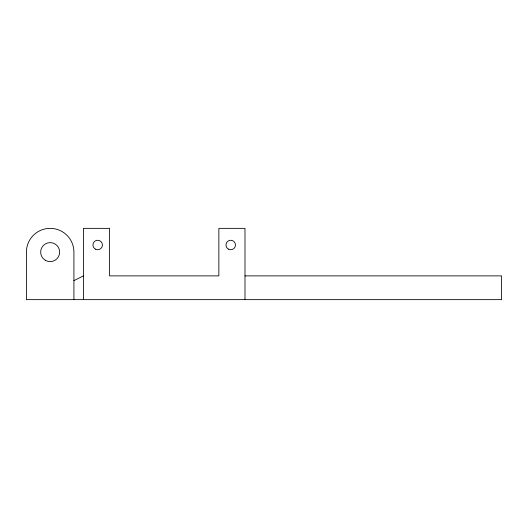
<?xml version="1.0" encoding="UTF-8"?>
<svg xmlns="http://www.w3.org/2000/svg" width="528" height="528" viewBox="0 0 528 528"><rect width="100%" height="100%" fill="white"/><g stroke="black" fill="none" stroke-linecap="round" stroke-linejoin="round"><path stroke-width="0.79" d="M73.92 280.632L83.424 275.88M244.992 275.88L501.6 275.88L501.6 299.64L26.4 299.64L26.4 252.12A23.76 23.76 0 0 1 50.16 228.36A23.76 23.76 0 0 1 73.92 252.12L73.92 299.64M244.992 299.64L244.992 228.36L218.856 228.36L218.856 275.88L109.56 275.88L109.56 228.36L83.424 228.36L83.424 299.64M45.408 260.35A9.504 9.504 0 0 0 59.664 252.12A9.504 9.504 0 0 0 45.408 243.89A9.504 9.504 0 0 0 45.408 260.35M228.36 249.11A4.752 4.752 0 0 0 235.488 244.992A4.752 4.752 0 0 0 228.36 240.874A4.752 4.752 0 0 0 228.36 249.11M95.304 249.11A4.752 4.752 0 0 0 102.432 244.992A4.752 4.752 0 0 0 95.304 240.874A4.752 4.752 0 0 0 95.304 249.11"/></g></svg>
